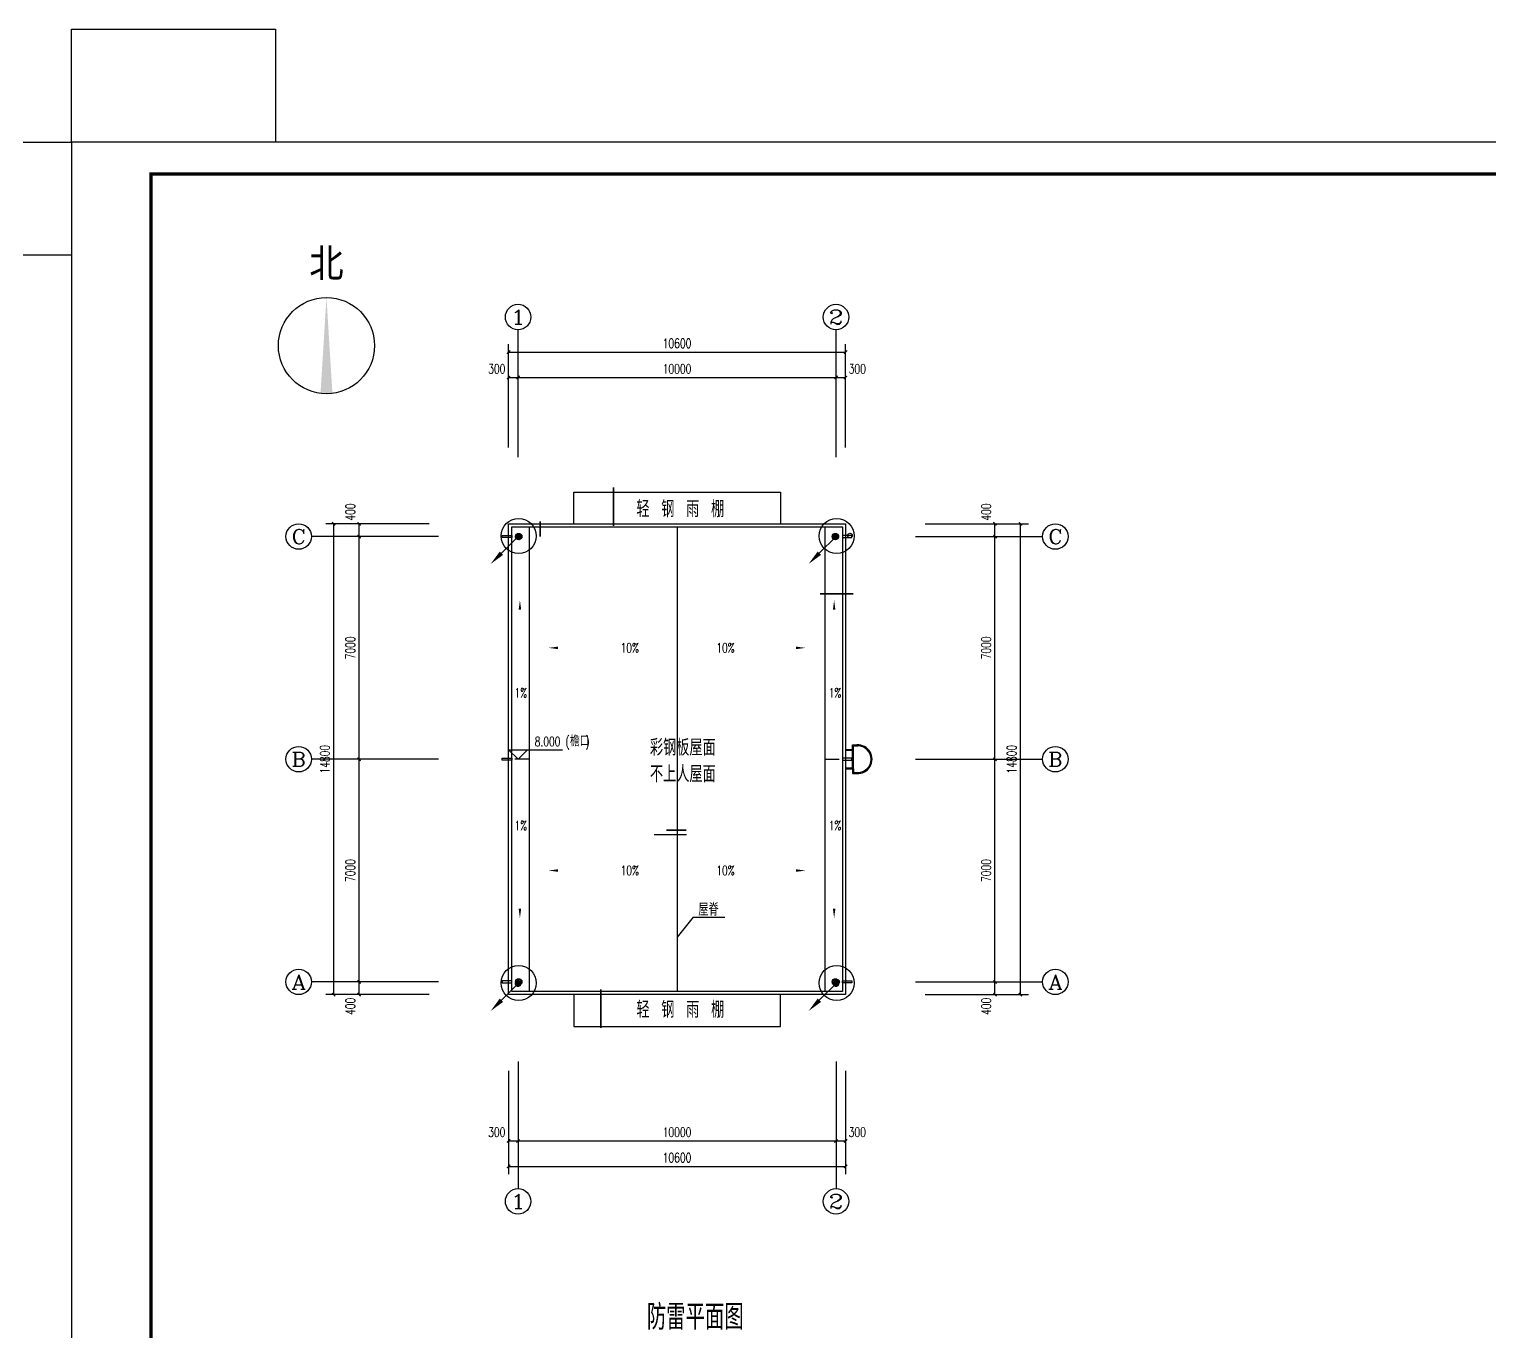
# Model space of a CAD drawing. Extents: x 4830845 to 5141198, y -443067 to -268177.
# Drawn here: x 5034183 to 5080122, y -400731 to -359784 of the extents above; entities that cross this region are included whole.
import ezdxf
from ezdxf.enums import TextEntityAlignment as Align

# ---------------------------------------------------------------- set-up
doc = ezdxf.new("R2010")
doc.units = 0
doc.header["$LTSCALE"] = 1000
doc.header["$MEASUREMENT"] = 0
doc.layers.get('0').update_dxf_attribs({"linetype": 'CONTINUOUS'})
doc.layers.get('Defpoints').update_dxf_attribs({"linetype": 'CONTINUOUS'})
doc.layers.add('_0', color=7, linetype='CONTINUOUS', lineweight=25)
for name, color, linetype in [('AXIS_TEXT', 7, 'CONTINUOUS'), ('LWIRE', 4, 'CONTINUOUS'), ('PUB_TITLE', 4, 'CONTINUOUS'), ('TEL_TAB', 7, 'CONTINUOUS'), ('建筑底图', 251, 'CONTINUOUS')]:
    doc.layers.add(name, color=color, linetype=linetype)
doc.styles.add('_HZTXT', font='txt.shx', dxfattribs={"width": 0.8, "bigfont": 'HZTXT.shx'})
doc.styles.add('_TCH_AXIS', font='COMPLEX', dxfattribs={"bigfont": 'GBCBIG'})
doc.styles.add('_TCH_DIM', font='SIMPLEX', dxfattribs={"bigfont": 'GBCBIG'})
doc.styles.add('_TCH_DIM_T3', font='SIMPLEX', dxfattribs={"width": 0.705882, "bigfont": 'GBCBIG'})
doc.styles.add('COMPLEX', font='COMPLEX')
doc.styles.add('HT', font='')
doc.styles.add('SCEI', font='sceie.shx', dxfattribs={"width": 0.75, "bigfont": 'sceic.shx'})
doc.styles.get("Standard").update_dxf_attribs({"font": 'GBENOR', "bigfont": 'GBCBIG'})
doc.styles.get('HT').set_extended_font_data('SimSun')
doc.dimstyles.new('_TCH_ARCH&&100', dxfattribs={"dimtxt": 297.5, "dimasz": 100, "dimexe": 250, "dimexo": 300, "dimgap": 126.25, "dimtad": 1, "dimdec": 0, "dimzin": 0, "dimdsep": 46, "dimtxsty": '_TCH_DIM_T3', "dimblk": 'ARCHTICK', "dimcen": 0.09, "dimclrt": 7, "dimazin": 2, "dimtfac": 1, "dimtdec": 0, "dimtix": 1, "dimtmove": 2, "dimatfit": 3, "dimfxl": 0, "dimtolj": 1, "dimtzin": 0, "dimarcsym": 0})

# ---------------------------------------------------------------- blocks, each defined once
blk = doc.blocks.new('_NORTH')
blk.add_circle((0, 0), 1200)
blk.add_solid([(-1191, 149), (-1191, -149), (1200, 0)])
blk = doc.blocks.new('$TelecSys$00000080')
for p, q in [((-0.7, -0.7), (0, 0)), ((0.104, 0.104), (0.104, 0.104)), ((-0.104, -0.104), (-0.104, -0.104))]:
    blk.add_line(p, q)
at = {"const_width": 0.142}
blk.add_lwpolyline([(0.071, 0, 1), (-0.071, 0, 1)], format="xyb", close=True, dxfattribs=at)
blk.add_solid([(-0.63, -0.77), (-0.77, -0.63), (-1.15, -1.15)])
at = {"width": 0.8, "flags": 9}
blk.add_attdef('A', (0, 0), '', height=0.00002, rotation=180, dxfattribs=at)
blk = doc.blocks.new('_ArchTick')
at = {"color": 0, "linetype": 'ByBlock', "const_width": 0.4}
blk.add_lwpolyline([(-0.5, -0.5), (0.5, 0.5)], dxfattribs=at)
blk = doc.blocks.new('*D88')
at = {"layer": 'Defpoints', "color": 0, "transparency": 16777216}
for p in [(5044559, -389732), (5047059, -389732), (5047059, -390132)]:
    blk.add_point(p, dxfattribs=at)
at = {"layer": '建筑底图', "color": 0, "lineweight": -2, "transparency": 16777216}
for p, q in [((5046759, -389732), (5044309, -389732)), ((5044559, -390132), (5044559, -389732)), ((5046759, -390132), (5044309, -390132))]:
    blk.add_line(p, q, dxfattribs=at)
at = {"layer": '建筑底图', "color": 0, "lineweight": -2, "transparency": 16777216, "xscale": 100, "yscale": 100, "zscale": 100}
for p, rotation in [((5044559, -389732), 90), ((5044559, -390132), 270)]:
    blk.add_blockref('_ArchTick', p, dxfattribs=dict(at, rotation=rotation))
at = {"layer": '建筑底图', "color": 7, "transparency": 16777216, "insert": (5044284, -390502), "char_height": 297.5, "attachment_point": 5, "rotation": 90, "style": '_TCH_DIM_T3'}
blk.add_mtext('\\A1;400', dxfattribs=at)
blk = doc.blocks.new('*D89')
at = {"layer": 'Defpoints', "color": 0, "transparency": 16777216}
for p in [(5044559, -382732), (5047059, -382732), (5047059, -389732)]:
    blk.add_point(p, dxfattribs=at)
at = {"layer": '建筑底图', "color": 0, "lineweight": -2, "transparency": 16777216}
for p, q in [((5046759, -382732), (5044309, -382732)), ((5044559, -389732), (5044559, -382732)), ((5046759, -389732), (5044309, -389732))]:
    blk.add_line(p, q, dxfattribs=at)
at = {"layer": '建筑底图', "color": 0, "lineweight": -2, "transparency": 16777216, "xscale": 100, "yscale": 100, "zscale": 100}
for p, rotation in [((5044559, -382732), 90), ((5044559, -389732), 270)]:
    blk.add_blockref('_ArchTick', p, dxfattribs=dict(at, rotation=rotation))
at = {"layer": '建筑底图', "color": 7, "transparency": 16777216, "insert": (5044284, -386232), "char_height": 297.5, "attachment_point": 5, "rotation": 90, "style": '_TCH_DIM_T3'}
blk.add_mtext('\\A1;7000', dxfattribs=at)
blk = doc.blocks.new('*D90')
at = {"layer": 'Defpoints', "color": 0, "transparency": 16777216}
for p in [(5044559, -375732), (5047059, -375732), (5047059, -382732)]:
    blk.add_point(p, dxfattribs=at)
at = {"layer": '建筑底图', "color": 0, "lineweight": -2, "transparency": 16777216}
for p, q in [((5046759, -375732), (5044309, -375732)), ((5044559, -382732), (5044559, -375732)), ((5046759, -382732), (5044309, -382732))]:
    blk.add_line(p, q, dxfattribs=at)
at = {"layer": '建筑底图', "color": 0, "lineweight": -2, "transparency": 16777216, "xscale": 100, "yscale": 100, "zscale": 100}
for p, rotation in [((5044559, -375732), 90), ((5044559, -382732), 270)]:
    blk.add_blockref('_ArchTick', p, dxfattribs=dict(at, rotation=rotation))
at = {"layer": '建筑底图', "color": 7, "transparency": 16777216, "insert": (5044284, -379232), "char_height": 297.5, "attachment_point": 5, "rotation": 90, "style": '_TCH_DIM_T3'}
blk.add_mtext('\\A1;7000', dxfattribs=at)
blk = doc.blocks.new('*D91')
at = {"layer": 'Defpoints', "color": 0, "transparency": 16777216}
for p in [(5044559, -375332), (5047059, -375332), (5047059, -375732)]:
    blk.add_point(p, dxfattribs=at)
at = {"layer": '建筑底图', "color": 0, "lineweight": -2, "transparency": 16777216}
for p, q in [((5046759, -375332), (5044309, -375332)), ((5046759, -375732), (5044309, -375732)), ((5044559, -375732), (5044559, -375332))]:
    blk.add_line(p, q, dxfattribs=at)
at = {"layer": '建筑底图', "color": 0, "lineweight": -2, "transparency": 16777216, "xscale": 100, "yscale": 100, "zscale": 100}
for p, rotation in [((5044559, -375332), 90), ((5044559, -375732), 270)]:
    blk.add_blockref('_ArchTick', p, dxfattribs=dict(at, rotation=rotation))
at = {"layer": '建筑底图', "color": 7, "transparency": 16777216, "insert": (5044284, -374962), "char_height": 297.5, "attachment_point": 5, "rotation": 90, "style": '_TCH_DIM_T3'}
blk.add_mtext('\\A1;400', dxfattribs=at)
blk = doc.blocks.new('*D92')
at = {"layer": 'Defpoints', "color": 0, "transparency": 16777216}
for p in [(5043759, -375332), (5047059, -375332), (5047059, -390132)]:
    blk.add_point(p, dxfattribs=at)
at = {"layer": '建筑底图', "color": 0, "lineweight": -2, "transparency": 16777216}
for p, q in [((5046759, -375332), (5043509, -375332)), ((5043759, -390132), (5043759, -375332)), ((5046759, -390132), (5043509, -390132))]:
    blk.add_line(p, q, dxfattribs=at)
at = {"layer": '建筑底图', "color": 0, "lineweight": -2, "transparency": 16777216, "xscale": 100, "yscale": 100, "zscale": 100}
for p, rotation in [((5043759, -375332), 90), ((5043759, -390132), 270)]:
    blk.add_blockref('_ArchTick', p, dxfattribs=dict(at, rotation=rotation))
at = {"layer": '建筑底图', "color": 7, "transparency": 16777216, "insert": (5043484, -382732), "char_height": 297.5, "attachment_point": 5, "rotation": 90, "style": '_TCH_DIM_T3'}
blk.add_mtext('\\A1;14800', dxfattribs=at)
blk = doc.blocks.new('*D93')
at = {"layer": 'Defpoints', "color": 0, "transparency": 16777216}
for p in [(5062059, -389732), (5064559, -389732), (5062059, -390132)]:
    blk.add_point(p, dxfattribs=at)
at = {"layer": '建筑底图', "color": 0, "lineweight": -2, "transparency": 16777216}
for p, q in [((5062359, -389732), (5064809, -389732)), ((5064559, -390132), (5064559, -389732)), ((5062359, -390132), (5064809, -390132))]:
    blk.add_line(p, q, dxfattribs=at)
at = {"layer": '建筑底图', "color": 0, "lineweight": -2, "transparency": 16777216, "xscale": 100, "yscale": 100, "zscale": 100}
for p, rotation in [((5064559, -389732), 90), ((5064559, -390132), 270)]:
    blk.add_blockref('_ArchTick', p, dxfattribs=dict(at, rotation=rotation))
at = {"layer": '建筑底图', "color": 7, "transparency": 16777216, "insert": (5064284, -390502), "char_height": 297.5, "attachment_point": 5, "rotation": 90, "style": '_TCH_DIM_T3'}
blk.add_mtext('\\A1;400', dxfattribs=at)
blk = doc.blocks.new('*D94')
at = {"layer": 'Defpoints', "color": 0, "transparency": 16777216}
for p in [(5062059, -382732), (5064559, -382732), (5062059, -389732)]:
    blk.add_point(p, dxfattribs=at)
at = {"layer": '建筑底图', "color": 0, "lineweight": -2, "transparency": 16777216}
for p, q in [((5062359, -382732), (5064809, -382732)), ((5064559, -389732), (5064559, -382732)), ((5062359, -389732), (5064809, -389732))]:
    blk.add_line(p, q, dxfattribs=at)
at = {"layer": '建筑底图', "color": 0, "lineweight": -2, "transparency": 16777216, "xscale": 100, "yscale": 100, "zscale": 100}
for p, rotation in [((5064559, -382732), 90), ((5064559, -389732), 270)]:
    blk.add_blockref('_ArchTick', p, dxfattribs=dict(at, rotation=rotation))
at = {"layer": '建筑底图', "color": 7, "transparency": 16777216, "insert": (5064284, -386232), "char_height": 297.5, "attachment_point": 5, "rotation": 90, "style": '_TCH_DIM_T3'}
blk.add_mtext('\\A1;7000', dxfattribs=at)
blk = doc.blocks.new('*D95')
at = {"layer": 'Defpoints', "color": 0, "transparency": 16777216}
for p in [(5062059, -375732), (5064559, -375732), (5062059, -382732)]:
    blk.add_point(p, dxfattribs=at)
at = {"layer": '建筑底图', "color": 0, "lineweight": -2, "transparency": 16777216}
for p, q in [((5062359, -375732), (5064809, -375732)), ((5064559, -382732), (5064559, -375732)), ((5062359, -382732), (5064809, -382732))]:
    blk.add_line(p, q, dxfattribs=at)
at = {"layer": '建筑底图', "color": 0, "lineweight": -2, "transparency": 16777216, "xscale": 100, "yscale": 100, "zscale": 100}
for p, rotation in [((5064559, -375732), 90), ((5064559, -382732), 270)]:
    blk.add_blockref('_ArchTick', p, dxfattribs=dict(at, rotation=rotation))
at = {"layer": '建筑底图', "color": 7, "transparency": 16777216, "insert": (5064284, -379232), "char_height": 297.5, "attachment_point": 5, "rotation": 90, "style": '_TCH_DIM_T3'}
blk.add_mtext('\\A1;7000', dxfattribs=at)
blk = doc.blocks.new('*D96')
at = {"layer": 'Defpoints', "color": 0, "transparency": 16777216}
for p in [(5062059, -375332), (5062059, -375732), (5064559, -375332)]:
    blk.add_point(p, dxfattribs=at)
at = {"layer": '建筑底图', "color": 0, "lineweight": -2, "transparency": 16777216}
for p, q in [((5062359, -375332), (5064809, -375332)), ((5062359, -375732), (5064809, -375732)), ((5064559, -375732), (5064559, -375332))]:
    blk.add_line(p, q, dxfattribs=at)
at = {"layer": '建筑底图', "color": 0, "lineweight": -2, "transparency": 16777216, "xscale": 100, "yscale": 100, "zscale": 100}
for p, rotation in [((5064559, -375332), 90), ((5064559, -375732), 270)]:
    blk.add_blockref('_ArchTick', p, dxfattribs=dict(at, rotation=rotation))
at = {"layer": '建筑底图', "color": 7, "transparency": 16777216, "insert": (5064284, -374962), "char_height": 297.5, "attachment_point": 5, "rotation": 90, "style": '_TCH_DIM_T3'}
blk.add_mtext('\\A1;400', dxfattribs=at)
blk = doc.blocks.new('*D97')
at = {"layer": 'Defpoints', "color": 0, "transparency": 16777216}
for p in [(5062059, -375332), (5065359, -375332), (5062059, -390132)]:
    blk.add_point(p, dxfattribs=at)
at = {"layer": '建筑底图', "color": 0, "lineweight": -2, "transparency": 16777216}
for p, q in [((5062359, -375332), (5065609, -375332)), ((5065359, -390132), (5065359, -375332)), ((5062359, -390132), (5065609, -390132))]:
    blk.add_line(p, q, dxfattribs=at)
at = {"layer": '建筑底图', "color": 0, "lineweight": -2, "transparency": 16777216, "xscale": 100, "yscale": 100, "zscale": 100}
for p, rotation in [((5065359, -375332), 90), ((5065359, -390132), 270)]:
    blk.add_blockref('_ArchTick', p, dxfattribs=dict(at, rotation=rotation))
at = {"layer": '建筑底图', "color": 7, "transparency": 16777216, "insert": (5065084, -382732), "char_height": 297.5, "attachment_point": 5, "rotation": 90, "style": '_TCH_DIM_T3'}
blk.add_mtext('\\A1;14800', dxfattribs=at)
blk = doc.blocks.new('_AXISO')
blk.add_circle((0, 0), 0.5)
at = {"layer": 'AXIS_TEXT', "style": 'COMPLEX', "width": 1.041667}
blk.add_attdef('A', text='', height=0.56, dxfattribs=at).set_placement((-0.25, -0.28), (0.25, -0.28), align=Align.FIT)
blk = doc.blocks.new('*D98')
at = {"layer": 'Defpoints', "color": 0, "transparency": 16777216}
for p in [(5049559, -370732), (5049259, -373232), (5049559, -373232)]:
    blk.add_point(p, dxfattribs=at)
at = {"layer": '建筑底图', "color": 0, "lineweight": -2, "transparency": 16777216}
for p, q in [((5049259, -372932), (5049259, -370482)), ((5049559, -372932), (5049559, -370482)), ((5049259, -370732), (5049559, -370732))]:
    blk.add_line(p, q, dxfattribs=at)
at = {"layer": '建筑底图', "color": 0, "lineweight": -2, "transparency": 16777216, "xscale": 100, "yscale": 100, "zscale": 100, "rotation": 180}
blk.add_blockref('_ArchTick', (5049259, -370732), dxfattribs=at)
at = {"layer": '建筑底图', "color": 0, "lineweight": -2, "transparency": 16777216, "xscale": 100, "yscale": 100, "zscale": 100}
blk.add_blockref('_ArchTick', (5049559, -370732), dxfattribs=at)
at = {"layer": '建筑底图', "color": 7, "transparency": 16777216, "insert": (5048889, -370457), "char_height": 297.5, "attachment_point": 5, "style": '_TCH_DIM_T3'}
blk.add_mtext('\\A1;300', dxfattribs=at)
blk = doc.blocks.new('*D99')
at = {"layer": 'Defpoints', "color": 0, "transparency": 16777216}
for p in [(5059559, -370732), (5049559, -373232), (5059559, -373232)]:
    blk.add_point(p, dxfattribs=at)
at = {"layer": '建筑底图', "color": 0, "lineweight": -2, "transparency": 16777216}
for p, q in [((5049559, -372932), (5049559, -370482)), ((5059559, -372932), (5059559, -370482)), ((5049559, -370732), (5059559, -370732))]:
    blk.add_line(p, q, dxfattribs=at)
at = {"layer": '建筑底图', "color": 0, "lineweight": -2, "transparency": 16777216, "xscale": 100, "yscale": 100, "zscale": 100, "rotation": 180}
blk.add_blockref('_ArchTick', (5049559, -370732), dxfattribs=at)
at = {"layer": '建筑底图', "color": 0, "lineweight": -2, "transparency": 16777216, "xscale": 100, "yscale": 100, "zscale": 100}
blk.add_blockref('_ArchTick', (5059559, -370732), dxfattribs=at)
at = {"layer": '建筑底图', "color": 7, "transparency": 16777216, "insert": (5054559, -370457), "char_height": 297.5, "attachment_point": 5, "style": '_TCH_DIM_T3'}
blk.add_mtext('\\A1;10000', dxfattribs=at)
blk = doc.blocks.new('*D100')
at = {"layer": 'Defpoints', "color": 0, "transparency": 16777216}
for p in [(5059859, -370732), (5059559, -373232), (5059859, -373232)]:
    blk.add_point(p, dxfattribs=at)
at = {"layer": '建筑底图', "color": 0, "lineweight": -2, "transparency": 16777216}
for p, q in [((5059559, -372932), (5059559, -370482)), ((5059859, -372932), (5059859, -370482)), ((5059559, -370732), (5059859, -370732))]:
    blk.add_line(p, q, dxfattribs=at)
at = {"layer": '建筑底图', "color": 0, "lineweight": -2, "transparency": 16777216, "xscale": 100, "yscale": 100, "zscale": 100, "rotation": 180}
blk.add_blockref('_ArchTick', (5059559, -370732), dxfattribs=at)
at = {"layer": '建筑底图', "color": 0, "lineweight": -2, "transparency": 16777216, "xscale": 100, "yscale": 100, "zscale": 100}
blk.add_blockref('_ArchTick', (5059859, -370732), dxfattribs=at)
at = {"layer": '建筑底图', "color": 7, "transparency": 16777216, "insert": (5060229, -370457), "char_height": 297.5, "attachment_point": 5, "style": '_TCH_DIM_T3'}
blk.add_mtext('\\A1;300', dxfattribs=at)
blk = doc.blocks.new('*D101')
at = {"layer": 'Defpoints', "color": 0, "transparency": 16777216}
for p in [(5059859, -369932), (5049259, -373232), (5059859, -373232)]:
    blk.add_point(p, dxfattribs=at)
at = {"layer": '建筑底图', "color": 0, "lineweight": -2, "transparency": 16777216}
for p, q in [((5049259, -372932), (5049259, -369682)), ((5059859, -372932), (5059859, -369682)), ((5049259, -369932), (5059859, -369932))]:
    blk.add_line(p, q, dxfattribs=at)
at = {"layer": '建筑底图', "color": 0, "lineweight": -2, "transparency": 16777216, "xscale": 100, "yscale": 100, "zscale": 100, "rotation": 180}
blk.add_blockref('_ArchTick', (5049259, -369932), dxfattribs=at)
at = {"layer": '建筑底图', "color": 0, "lineweight": -2, "transparency": 16777216, "xscale": 100, "yscale": 100, "zscale": 100}
blk.add_blockref('_ArchTick', (5059859, -369932), dxfattribs=at)
at = {"layer": '建筑底图', "color": 7, "transparency": 16777216, "insert": (5054559, -369657), "char_height": 297.5, "attachment_point": 5, "style": '_TCH_DIM_T3'}
blk.add_mtext('\\A1;10600', dxfattribs=at)
blk = doc.blocks.new('*D102')
at = {"layer": 'Defpoints', "color": 0, "transparency": 16777216}
for p in [(5049259, -392232), (5049559, -392232), (5049559, -394732)]:
    blk.add_point(p, dxfattribs=at)
at = {"layer": '建筑底图', "color": 0, "lineweight": -2, "transparency": 16777216}
for p, q in [((5049259, -392532), (5049259, -394982)), ((5049559, -392532), (5049559, -394982)), ((5049259, -394732), (5049559, -394732))]:
    blk.add_line(p, q, dxfattribs=at)
at = {"layer": '建筑底图', "color": 0, "lineweight": -2, "transparency": 16777216, "xscale": 100, "yscale": 100, "zscale": 100, "rotation": 180}
blk.add_blockref('_ArchTick', (5049259, -394732), dxfattribs=at)
at = {"layer": '建筑底图', "color": 0, "lineweight": -2, "transparency": 16777216, "xscale": 100, "yscale": 100, "zscale": 100}
blk.add_blockref('_ArchTick', (5049559, -394732), dxfattribs=at)
at = {"layer": '建筑底图', "color": 7, "transparency": 16777216, "insert": (5048889, -394457), "char_height": 297.5, "attachment_point": 5, "style": '_TCH_DIM_T3'}
blk.add_mtext('\\A1;300', dxfattribs=at)
blk = doc.blocks.new('*D103')
at = {"layer": 'Defpoints', "color": 0, "transparency": 16777216}
for p in [(5049559, -392232), (5059559, -392232), (5059559, -394732)]:
    blk.add_point(p, dxfattribs=at)
at = {"layer": '建筑底图', "color": 0, "lineweight": -2, "transparency": 16777216}
for p, q in [((5049559, -392532), (5049559, -394982)), ((5059559, -392532), (5059559, -394982)), ((5049559, -394732), (5059559, -394732))]:
    blk.add_line(p, q, dxfattribs=at)
at = {"layer": '建筑底图', "color": 0, "lineweight": -2, "transparency": 16777216, "xscale": 100, "yscale": 100, "zscale": 100, "rotation": 180}
blk.add_blockref('_ArchTick', (5049559, -394732), dxfattribs=at)
at = {"layer": '建筑底图', "color": 0, "lineweight": -2, "transparency": 16777216, "xscale": 100, "yscale": 100, "zscale": 100}
blk.add_blockref('_ArchTick', (5059559, -394732), dxfattribs=at)
at = {"layer": '建筑底图', "color": 7, "transparency": 16777216, "insert": (5054559, -394457), "char_height": 297.5, "attachment_point": 5, "style": '_TCH_DIM_T3'}
blk.add_mtext('\\A1;10000', dxfattribs=at)
blk = doc.blocks.new('*D104')
at = {"layer": 'Defpoints', "color": 0, "transparency": 16777216}
for p in [(5059559, -392232), (5059859, -392232), (5059859, -394732)]:
    blk.add_point(p, dxfattribs=at)
at = {"layer": '建筑底图', "color": 0, "lineweight": -2, "transparency": 16777216}
for p, q in [((5059559, -392532), (5059559, -394982)), ((5059859, -392532), (5059859, -394982)), ((5059559, -394732), (5059859, -394732))]:
    blk.add_line(p, q, dxfattribs=at)
at = {"layer": '建筑底图', "color": 0, "lineweight": -2, "transparency": 16777216, "xscale": 100, "yscale": 100, "zscale": 100, "rotation": 180}
blk.add_blockref('_ArchTick', (5059559, -394732), dxfattribs=at)
at = {"layer": '建筑底图', "color": 0, "lineweight": -2, "transparency": 16777216, "xscale": 100, "yscale": 100, "zscale": 100}
blk.add_blockref('_ArchTick', (5059859, -394732), dxfattribs=at)
at = {"layer": '建筑底图', "color": 7, "transparency": 16777216, "insert": (5060229, -394457), "char_height": 297.5, "attachment_point": 5, "style": '_TCH_DIM_T3'}
blk.add_mtext('\\A1;300', dxfattribs=at)
blk = doc.blocks.new('*D105')
at = {"layer": 'Defpoints', "color": 0, "transparency": 16777216}
for p in [(5049259, -392232), (5059859, -392232), (5059859, -395532)]:
    blk.add_point(p, dxfattribs=at)
at = {"layer": '建筑底图', "color": 0, "lineweight": -2, "transparency": 16777216}
for p, q in [((5049259, -392532), (5049259, -395782)), ((5059859, -392532), (5059859, -395782)), ((5049259, -395532), (5059859, -395532))]:
    blk.add_line(p, q, dxfattribs=at)
at = {"layer": '建筑底图', "color": 0, "lineweight": -2, "transparency": 16777216, "xscale": 100, "yscale": 100, "zscale": 100, "rotation": 180}
blk.add_blockref('_ArchTick', (5049259, -395532), dxfattribs=at)
at = {"layer": '建筑底图', "color": 0, "lineweight": -2, "transparency": 16777216, "xscale": 100, "yscale": 100, "zscale": 100}
blk.add_blockref('_ArchTick', (5059859, -395532), dxfattribs=at)
at = {"layer": '建筑底图', "color": 7, "transparency": 16777216, "insert": (5054559, -395257), "char_height": 297.5, "attachment_point": 5, "style": '_TCH_DIM_T3'}
blk.add_mtext('\\A1;10600', dxfattribs=at)

msp = doc.modelspace()

# ---------------------------------------------------------------- linework, layer by layer
at = {"color": 3}
for centre in [(5049576.2, -375715.1), (5059576.2, -375715.1), (5049576.2, -389768.5), (5059576.2, -389768.5)]:
    msp.add_circle(centre, 552, dxfattribs=at)
at = {"layer": '_0', "color": 0}
for points in [[(5035515.9, -359783.9), (5041928.3, -359783.9), (5041928.3, -363337.3), (5035515.9, -363337.3)], [(5029103.5, -363337.3), (5035515.9, -363337.3), (5035515.9, -366890.7), (5029103.5, -366890.7)]]:
    msp.add_lwpolyline(points, close=True, dxfattribs=at)
at = {"layer": 'PUB_TITLE', "color": 4}
msp.add_lwpolyline([(5035515.9, -422737.3), (5119615.9, -422737.3), (5119615.9, -363337.3), (5035515.9, -363337.3)], close=True, dxfattribs=at)
at = {"layer": 'PUB_TITLE', "color": 4, "const_width": 100}
msp.add_lwpolyline([(5038015.9, -421737.3), (5118615.9, -421737.3), (5118615.9, -364337.3), (5038015.9, -364337.3)], close=True, dxfattribs=at)
at = {"layer": '建筑底图'}
for p, q in [((5049558.9, -373232.1), (5049558.9, -369232.1)), ((5059558.9, -373232.1), (5059558.9, -369232.1)), ((5047058.9, -375732.1), (5043058.9, -375732.1)), ((5054558.9, -375432.1), (5054558.9, -390032.1)), ((5062058.9, -375732.1), (5066058.9, -375732.1)), ((5049558.9, -382732.1), (5049258.9, -382432.1)), ((5049258.9, -382432.1), (5050952.6, -382432.1)), ((5049558.9, -382732.1), (5049858.9, -382432.1)), ((5060078.9, -382283.1), (5060258.9, -382283.1)), ((5060078.9, -382432.1), (5060078.9, -382283.1)), ((5060108.9, -382312.1), (5060244.1, -382312.1)), ((5060108.9, -382432.1), (5060108.9, -382312.1)), ((5047058.9, -382732.1), (5043058.9, -382732.1)), ((5049908.9, -382732.1), (5049458.9, -382732.1)), ((5059208.9, -382732.1), (5059658.9, -382732.1)), ((5060078.9, -383032.1), (5060078.9, -383181)), ((5060108.9, -383032.1), (5060108.9, -383152.1)), ((5062058.9, -382732.1), (5066058.9, -382732.1)), ((5060078.9, -383181), (5060258.9, -383181)), ((5060108.9, -383152.1), (5060244.1, -383152.1)), ((5054855.6, -385112.6), (5053841.7, -385112.6)), ((5055064, -387694.7), (5054558.9, -388324.6)), ((5055064, -387694.7), (5056064.7, -387694.7)), ((5047058.9, -389732.1), (5043058.9, -389732.1)), ((5062058.9, -389732.1), (5066058.9, -389732.1)), ((5049558.9, -392232.1), (5049558.9, -396232.1)), ((5059558.9, -392232.1), (5059558.9, -396232.1))]:
    msp.add_line(p, q, dxfattribs=at)
for points in [[(5051308.9, -375332.1), (5051308.9, -374332.1), (5057808.9, -374332.1), (5057808.9, -375332.1)], [(5049908.9, -375432.1), (5049908.9, -390032.1)], [(5059208.9, -375432.1), (5059208.9, -390032.1)], [(5059858.9, -383032.1), (5060108.9, -383032.1), (5060108.9, -382432.1), (5059858.9, -382432.1)], [(5059858.9, -383002.1), (5060078.9, -383002.1), (5060078.9, -382462.1), (5059858.9, -382462.1)], [(5051308.9, -390132.1), (5051308.9, -391132.1), (5057808.9, -391132.1), (5057808.9, -390132.1)]]:
    msp.add_lwpolyline(points, dxfattribs=at)
at = {"layer": '建筑底图', "const_width": 50}
for points in [[(5052556.5, -375398.1), (5052556.5, -374188.3)], [(5050253.6, -375254.7), (5050253.6, -375731.3)], [(5059056.5, -377535.5), (5060109, -377535.5)], [(5054855.6, -384962.6), (5054218.3, -384962.6)], [(5052160.1, -389971.4), (5052160.1, -391181.2)]]:
    msp.add_lwpolyline(points, dxfattribs=at)
at = {"layer": '建筑底图'}
for points in [[(5049358.9, -375699.3), (5049358.9, -375764.8), (5049058.9, -375764.8), (5049058.9, -375699.3)], [(5049258.9, -375332.1), (5059858.9, -375332.1), (5059858.9, -390132.1), (5049258.9, -390132.1)], [(5049358.9, -375432.1), (5059758.9, -375432.1), (5059758.9, -390032.1), (5049358.9, -390032.1)], [(5059758.9, -375699.3), (5059758.9, -375764.8), (5060058.9, -375764.8), (5060058.9, -375699.3)], [(5049358.9, -382699.3), (5049358.9, -382764.8), (5049058.9, -382764.8), (5049058.9, -382699.3)], [(5059758.9, -382699.3), (5059758.9, -382764.8), (5060058.9, -382764.8), (5060058.9, -382699.3)], [(5049358.9, -389764.8), (5049358.9, -389699.3), (5049058.9, -389699.3), (5049058.9, -389764.8)], [(5059758.9, -389764.8), (5059758.9, -389699.3), (5060058.9, -389699.3), (5060058.9, -389764.8)]]:
    msp.add_lwpolyline(points, close=True, dxfattribs=at)
for points in [[(5049617.1, -380394.5, 0, 0, 0), (5049617.1, -377735.3, 0, 80, 0), (5049617.1, -378035.3, 0, 0, 0)], [(5059500.7, -380394.5, 0, 0, 0), (5059500.7, -377735.3, 0, 80, 0), (5059500.7, -378035.3, 0, 0, 0)], [(5052677.4, -379232.1, 0, 0, 0), (5050518.8, -379232.1, 0, 80, 0), (5050818.8, -379232.1, 0, 0, 0)], [(5056440.4, -379232.1, 0, 0, 0), (5058599, -379232.1, 0, 80, 0), (5058299, -379232.1, 0, 0, 0)], [(5049617.1, -385069.6, 0, 0, 0), (5049617.1, -387728.8, 0, 80, 0), (5049617.1, -387428.8, 0, 0, 0)], [(5059500.7, -385069.6, 0, 0, 0), (5059500.7, -387728.8, 0, 80, 0), (5059500.7, -387428.8, 0, 0, 0)], [(5052677.4, -386232.1, 0, 0, 0), (5050518.8, -386232.1, 0, 80, 0), (5050818.8, -386232.1, 0, 0, 0)], [(5056440.4, -386232.1, 0, 0, 0), (5058599, -386232.1, 0, 80, 0), (5058299, -386232.1, 0, 0, 0)]]:
    msp.add_lwpolyline(points, format="xyseb", dxfattribs=at)
for centre, radius in [((5049579.9, -375732.1), 100), ((5049579.9, -375732.1), 80), ((5059537.9, -375732.1), 100), ((5059537.9, -375732.1), 80), ((5059998.4, -375699.3), 71.8), ((5049579.9, -389732.1), 100), ((5049579.9, -389732.1), 80), ((5059537.9, -389732.1), 100), ((5059537.9, -389732.1), 80), ((5059596.4, -389732.1), 69.5)]:
    msp.add_circle(centre, radius, dxfattribs=at)
for radius, start, end in [(450, 266.17745, 93.82255), (420, 270, 90)]:
    msp.add_arc((5060244.1, -382732.1), radius, start, end, dxfattribs=at)

# ---------------------------------------------------------------- block references
at = {"layer": 'LWIRE', "xscale": 750, "yscale": 750, "zscale": 750}
for p in [(5049558.9, -375732.1), (5059558.9, -375732.1), (5049558.9, -389785.5), (5059558.9, -389785.5)]:
    msp.add_blockref('$TelecSys$00000080', p, dxfattribs=at)
at = {"layer": '建筑底图', "xscale": 1.260000000009313, "yscale": 1.260000000009313, "zscale": 1.260000000009313, "rotation": 90}
msp.add_blockref('_NORTH', (5043532.5, -369730.8, -12083.9), dxfattribs=at)
at = {"layer": '建筑底图'}
ref = msp.add_blockref('_AXISO', (5049558.9, -368832.1), dxfattribs=dict(at, xscale=800, yscale=800, zscale=800))
ref.add_attrib('A', '1', dxfattribs={"layer": 'AXIS_TEXT', "color": 0, "height": 452.5, "style": '_TCH_AXIS', "width": 2.333333}).set_placement((5049332.6, -369058.3), (5049785.2, -369058.3), align=Align.FIT)
ref = msp.add_blockref('_AXISO', (5059558.9, -368832.1), dxfattribs=dict(at, xscale=800, yscale=800, zscale=800))
ref.add_attrib('A', '2', dxfattribs={"layer": 'AXIS_TEXT', "color": 0, "height": 452.5, "style": '_TCH_AXIS', "width": 1.5}).set_placement((5059332.6, -369058.3), (5059785.2, -369058.3), align=Align.FIT)
ref = msp.add_blockref('_AXISO', (5042658.9, -375732.1), dxfattribs=dict(at, xscale=800, yscale=800, zscale=800))
ref.add_attrib('A', 'C', dxfattribs={"layer": 'AXIS_TEXT', "color": 0, "height": 452.5, "style": '_TCH_AXIS', "width": 1.4}).set_placement((5042432.6, -375958.3), (5042885.2, -375958.3), align=Align.FIT)
ref = msp.add_blockref('_AXISO', (5066458.9, -375732.1), dxfattribs=dict(at, xscale=800, yscale=800, zscale=800))
ref.add_attrib('A', 'C', dxfattribs={"layer": 'AXIS_TEXT', "color": 0, "height": 452.5, "style": '_TCH_AXIS', "width": 1.4}).set_placement((5066232.6, -375958.3), (5066685.2, -375958.3), align=Align.FIT)
ref = msp.add_blockref('_AXISO', (5042658.9, -382732.1), dxfattribs=dict(at, xscale=800, yscale=800, zscale=800))
ref.add_attrib('A', 'B', dxfattribs={"layer": 'AXIS_TEXT', "color": 0, "height": 452.5, "style": '_TCH_AXIS', "width": 1.235294}).set_placement((5042432.6, -382958.3), (5042885.2, -382958.3), align=Align.FIT)
ref = msp.add_blockref('_AXISO', (5066458.9, -382732.1), dxfattribs=dict(at, xscale=800, yscale=800, zscale=800))
ref.add_attrib('A', 'B', dxfattribs={"layer": 'AXIS_TEXT', "color": 0, "height": 452.5, "style": '_TCH_AXIS', "width": 1.235294}).set_placement((5066232.6, -382958.3), (5066685.2, -382958.3), align=Align.FIT)
ref = msp.add_blockref('_AXISO', (5042658.9, -389732.1), dxfattribs=dict(at, xscale=800, yscale=800, zscale=800))
ref.add_attrib('A', 'A', dxfattribs={"layer": 'AXIS_TEXT', "color": 0, "height": 452.5, "style": '_TCH_AXIS', "width": 1.166667}).set_placement((5042432.6, -389958.3), (5042885.2, -389958.3), align=Align.FIT)
ref = msp.add_blockref('_AXISO', (5066458.9, -389732.1), dxfattribs=dict(at, xscale=800, yscale=800, zscale=800))
ref.add_attrib('A', 'A', dxfattribs={"layer": 'AXIS_TEXT', "color": 0, "height": 452.5, "style": '_TCH_AXIS', "width": 1.166667}).set_placement((5066232.6, -389958.3), (5066685.2, -389958.3), align=Align.FIT)
ref = msp.add_blockref('_AXISO', (5049558.9, -396632.1), dxfattribs=dict(at, xscale=800, yscale=800, zscale=800))
ref.add_attrib('A', '1', dxfattribs={"layer": 'AXIS_TEXT', "color": 0, "height": 452.5, "style": '_TCH_AXIS', "width": 2.333333}).set_placement((5049332.6, -396858.3), (5049785.2, -396858.3), align=Align.FIT)
ref = msp.add_blockref('_AXISO', (5059558.9, -396632.1), dxfattribs=dict(at, xscale=800, yscale=800, zscale=800))
ref.add_attrib('A', '2', dxfattribs={"layer": 'AXIS_TEXT', "color": 0, "height": 452.5, "style": '_TCH_AXIS', "width": 1.5}).set_placement((5059332.6, -396858.3), (5059785.2, -396858.3), align=Align.FIT)

# ---------------------------------------------------------------- texts
at = {"layer": 'TEL_TAB', "style": 'SCEI', "width": 0.8}
msp.add_text('防雷平面图', height=800, dxfattribs=at).set_placement((5053611.4, -400668.2))
at = {"layer": '建筑底图'}
for s, height, style, width, p in [('北', 900.8, 'HT', 0.88, (5042990.9, -367582.6, -12083.9)), ('轻 钢 雨 棚', 517.24, '_HZTXT', 0.8, (5053280.3, -375123.7)), ('10%', 297.5, '_TCH_DIM', 0.705882, (5052782.4, -379380.8)), ('10%', 297.5, '_TCH_DIM', 0.705882, (5055795.4, -379380.8)), ('1%%%', 297.5, '_TCH_DIM', 0.705882, (5049447.1, -380797)), ('1%%%', 297.5, '_TCH_DIM', 0.705882, (5059330.7, -380797)), ('8.000', 297.5, '_TCH_DIM', 0.705882, (5050082.6, -382327.1)), ('(', 297.5, '_TCH_DIM', 0.705882, (5051052.6, -382327.1)), (')', 297.5, '_TCH_DIM', 0.705882, (5051684.1, -382327.1)), ('彩钢板屋面', 517.24, '_HZTXT', 0.8, (5053706.6, -382622.7)), ('不上人屋面', 517.24, '_HZTXT', 0.8, (5053706.6, -383456)), ('1%%%', 297.5, '_TCH_DIM', 0.705882, (5049447.1, -384964.6)), ('1%%%', 297.5, '_TCH_DIM', 0.705882, (5059330.7, -384964.6)), ('10%', 297.5, '_TCH_DIM', 0.705882, (5052782.4, -386380.8)), ('10%', 297.5, '_TCH_DIM', 0.705882, (5055795.4, -386380.8)), ('屋脊', 400, '_HZTXT', 0.8, (5055228, -387656.3)), ('轻 钢 雨 棚', 517.24, '_HZTXT', 0.8, (5053280.3, -390861.8))]:
    msp.add_text(s, height=height, dxfattribs=dict(at, style=style, width=width)).set_placement(p)
at = {"layer": '建筑底图', "style": '_TCH_DIM'}
msp.add_text('檐口', height=337.59, dxfattribs=at).set_placement((5051192.6, -382327.1))

# ---------------------------------------------------------------- dimensions: what is measured, and where the dimension line sits
at = {"layer": '建筑底图'}
for p1, p2, distance, picture, middle in [((5049258.9, -373232.1), (5059858.9, -373232.1), 3300, '*D101', (5054558.9, -369657.1)), ((5049558.9, -373232.1), (5059558.9, -373232.1), 2500, '*D99', (5054558.9, -370457.1)), ((5047058.9, -390132.1), (5047058.9, -375332.1), 3300, '*D92', (5043483.9, -382732.1)), ((5062058.9, -390132.1), (5062058.9, -375332.1), -3300, '*D97', (5065083.9, -382732.1)), ((5047058.9, -382732.1), (5047058.9, -375732.1), 2500, '*D90', (5044283.9, -379232.1)), ((5062058.9, -382732.1), (5062058.9, -375732.1), -2500, '*D95', (5064283.9, -379232.1)), ((5047058.9, -389732.1), (5047058.9, -382732.1), 2500, '*D89', (5044283.9, -386232.1)), ((5062058.9, -389732.1), (5062058.9, -382732.1), -2500, '*D94', (5064283.9, -386232.1)), ((5049258.9, -392232.1), (5059858.9, -392232.1), -3300, '*D105', (5054558.9, -395257.1)), ((5049558.9, -392232.1), (5059558.9, -392232.1), -2500, '*D103', (5054558.9, -394457.1))]:
    dim = msp.add_aligned_dim(p1=p1, p2=p2, distance=distance, dimstyle='_TCH_ARCH&&100', dxfattribs=at)
    dim.commit()
    dim.dimension.update_dxf_attribs({"geometry": picture, "text_midpoint": middle})
for base, p1, p2, angle, picture, middle in [((5049558.9, -370732.1), (5049258.9, -373232.1), (5049558.9, -373232.1), 360, '*D98', (5048888.9, -370457.1)), ((5059858.9, -370732.1), (5059558.9, -373232.1), (5059858.9, -373232.1), 360, '*D100', (5060228.9, -370457.1)), ((5044558.9, -375332.1), (5047058.9, -375732.1), (5047058.9, -375332.1), 90, '*D91', (5044283.9, -374962.1)), ((5064558.9, -375332.1), (5062058.9, -375732.1), (5062058.9, -375332.1), 90, '*D96', (5064283.9, -374962.1)), ((5044558.9, -389732.1), (5047058.9, -390132.1), (5047058.9, -389732.1), 90, '*D88', (5044283.9, -390502.1)), ((5064558.9, -389732.1), (5062058.9, -390132.1), (5062058.9, -389732.1), 90, '*D93', (5064283.9, -390502.1)), ((5049558.9, -394732.1), (5049258.9, -392232.1), (5049558.9, -392232.1), 360, '*D102', (5048888.9, -394457.1)), ((5059858.9, -394732.1), (5059558.9, -392232.1), (5059858.9, -392232.1), 360, '*D104', (5060228.9, -394457.1))]:
    dim = msp.add_linear_dim(base=base, p1=p1, p2=p2, angle=angle, dimstyle='_TCH_ARCH&&100', dxfattribs=at)
    dim.commit()
    dim.dimension.update_dxf_attribs({"geometry": picture, "text_midpoint": middle, "dimtype": 161})

doc.saveas('drawing.dxf')
